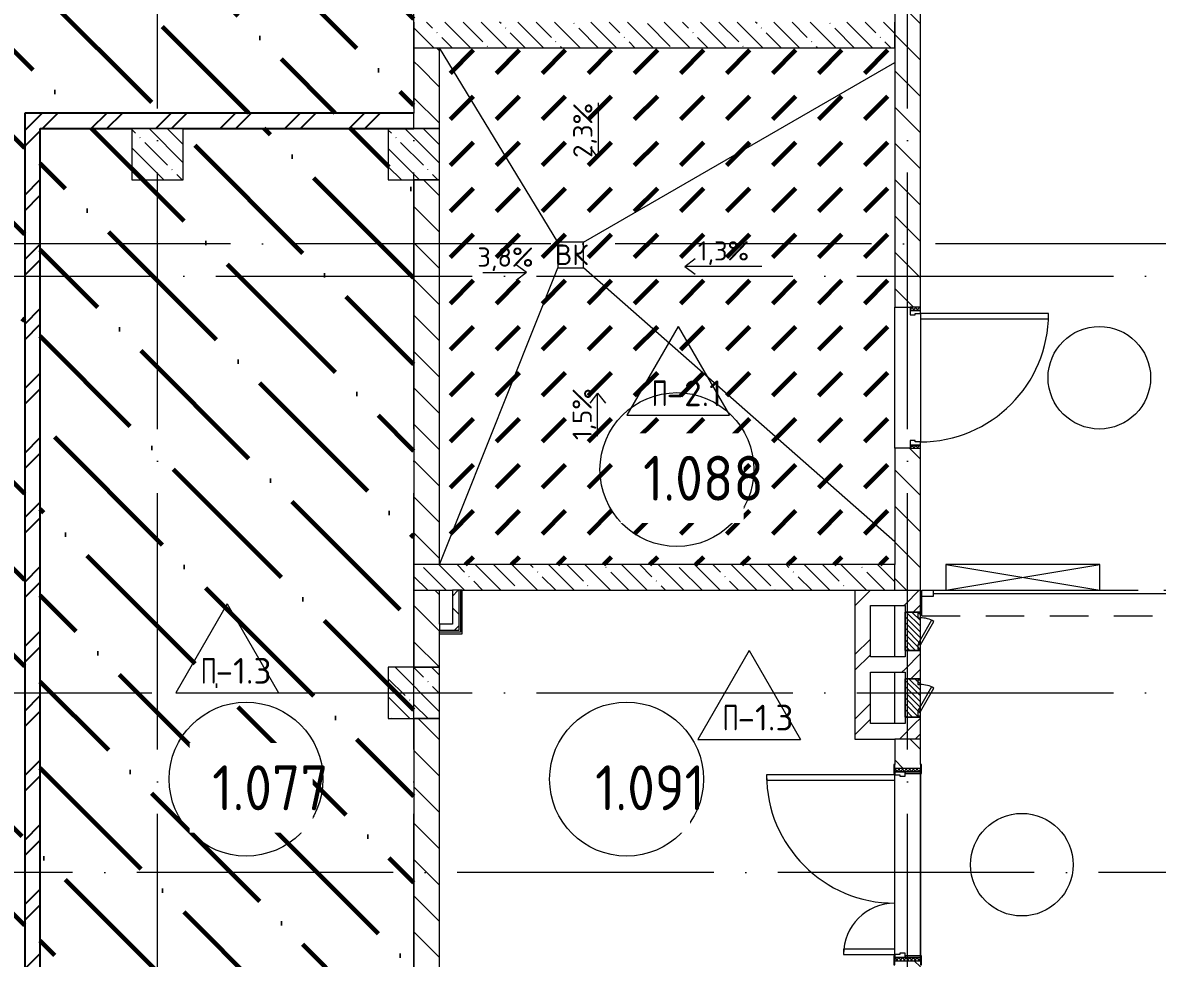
# Model space of a CAD drawing. Header units: millimetres. Extents: x -68946 to 288321, y -402657 to 324925.
# Drawn here: x 145736 to 154586, y 30455 to 37750 of the extents above; entities that cross this region are included whole.
import ezdxf

# ---------------------------------------------------------------- set-up
doc = ezdxf.new("R2010")
doc.units = ezdxf.units.MM
doc.linetypes.add('ADSK_Линия сетки', pattern=[2500, 2000, -250, 0, -250])
doc.linetypes.add('ADSK_Невидимые', pattern=[500, 300, -200])
for name, color, linetype, lineweight in [('3.4) ПТ-2.15    4 вып', 200, 'Continuous', 60), ('4.3.1) Обесп. пов.-ти ЧНП-8', 152, 'Continuous', 60), ('A-AREA-____-IDEN', 250, 'Continuous', 9), ('A-DETL-GENF-OTLN', 250, 'Continuous', 5), ('A-DOOR-____-HDLN', 31, 'ADSK_Невидимые', 5), ('A-DOOR-____-IDEN', 31, 'Continuous', 9), ('A-DOOR-____-MCUT', 250, 'Continuous', 5), ('A-DOOR-____-OTLN', 250, 'Continuous', 5), ('A-DOOR-FRAM-MCUT', 31, 'Continuous', 5), ('A-DOOR-FRAM-OTLN', 31, 'Continuous', 5), ('A-FLOR-____-IDEN', 11, 'Continuous', 9), ('A-FLOR-____-OTLN', 192, 'Continuous', 9), ('A-GENM-____-MCUT', 250, 'Continuous', 25), ('A-GLAZ-____-OTLN', 250, 'Continuous', 5), ('A-WALL-____-MCUT', 250, 'Continuous', 13), ('A-WALL-____-PATT', 250, 'Continuous', 13), ('A-WALL-FNSH-MCUT', 250, 'Continuous', 13), ('E-ELEC-EQPM-OTLN', 250, 'Continuous', 9), ('G-____-____-DIMS', 250, 'Continuous', 9), ('G-____-____-TEXT', 250, 'Continuous', 9), ('I-WALL-____-OTLN', 250, 'Continuous', 9), ('S-COLS-____-MCUT', 250, 'Continuous', 25), ('S-COLS-____-OTLN', 250, 'Continuous', 9), ('S-GRID-____-OTLN', 250, 'Continuous', 9)]:
    doc.layers.add(name, color=color, linetype=linetype, lineweight=lineweight)
doc.styles.add('ISOCPEUR_1', font='isocpeur.ttf', dxfattribs={"width": 0.9, "height": 250})
doc.styles.add('ISOCPEUR_2', font='isocpeur.ttf', dxfattribs={"height": 160})
doc.styles.add('ISOCPEUR_3', font='isocpeur.ttf', dxfattribs={"height": 250})
doc.styles.add('ISOCPEUR_4', font='isocpeur.ttf', dxfattribs={"height": 300})
pattern_1 = [(45, (12287.9, -0.0006), (-251.4472, 251.4472), []), (45, (12287.9, 381), (-251.4472, 251.4472), [])]
pattern_2 = [(135, (12287.91, -0.0006), (-141.42136, -141.42136), [])]
pattern_3 = [(135, (12287.91, -0.0006), (-142.5612, -142.5612), []), (135, (12430.48, -0.0006), (-142.5612, -142.5612), [252.016, -50.403, 3.353, -47.05])]

# ---------------------------------------------------------------- blocks, each defined once
blk = doc.blocks.new('Дверь_СКБ_2Ст_Внутренняя1 - Н_Д-6л_1500x2100h_Лифтовой холл _зона безопасности МГН_-42057417-АР1_Маркировочный план 1 этажа С2и3')
at = {"layer": 'A-DOOR-____-OTLN'}
h = blk.add_hatch(dxfattribs=at)
h.set_pattern_fill('FP_50', color=256, style=0, pattern_type=2)
h.set_pattern_definition([(135, (1551.41, 164.685), (-14.14214, -14.14214), []), (225, (1551.41, 164.685), (14.14214, -14.14214), [])])
h.paths.add_polyline_path([(737.5, 100), (737.5, -100), (762.5, -100), (762.5, 100)])
at = {"layer": 'A-DOOR-FRAM-OTLN'}
h = blk.add_hatch(dxfattribs=at)
h.set_pattern_fill('FP_51', color=256, style=0, pattern_type=2)
h.set_pattern_definition([(45, (-571.384, 164.685), (-14.1421, 14.1421), []), (135, (-571.384, 164.685), (-14.1421, -14.1421), [])])
h.paths.add_polyline_path([(-737.5, 100), (-737.5, -100), (-712.5, -100), (-712.5, 100)])
at = {"layer": 'A-DOOR-____-MCUT'}
for p, q in [((712.5, 1100), (672.5, 1100)), ((672.5, 1100), (672.5, 100)), ((712.5, 100), (712.5, 1100)), ((-687.5, 500), (-687.5, 100)), ((-647.5, 500), (-687.5, 500)), ((-647.5, 100), (-647.5, 500)), ((-687.5, 100), (-647.5, 100)), ((672.5, 100), (712.5, 100))]:
    blk.add_line(p, q, dxfattribs=at)
at = {"layer": 'A-DOOR-____-OTLN'}
for centre, radius, start, end in [((712.5, 100), 1000, 90, 180), ((-687.5, 100), 400, 0, 90)]:
    blk.add_arc(centre, radius, start, end, dxfattribs=at)
at = {"layer": 'A-DOOR-FRAM-MCUT'}
for p, q in [((-697.5, 108), (-767.5, 108)), ((-767.5, 108), (-767.5, 100)), ((-767.5, 100), (-697.5, 100)), ((-712.5, 100), (-737.5, 100)), ((-737.5, 100), (-737.5, -100)), ((-687.5, 100), (-712.5, 100)), ((-712.5, 100), (-712.5, 20)), ((-712.5, -100), (-712.5, 100)), ((-697.5, 100), (-712.5, 100)), ((-712.5, 100), (-712.5, 99)), ((-712.5, 99), (-697.5, 99)), ((-697.5, 100), (-697.5, 108)), ((-697.5, 99), (-697.5, 100)), ((-687.5, 60), (-687.5, 100)), ((712.5, 100), (712.5, 60)), ((737.5, 100), (712.5, 100)), ((792.5, 108), (722.5, 108)), ((722.5, 108), (722.5, 100)), ((737.5, 100), (722.5, 100)), ((722.5, 100), (722.5, 99)), ((722.5, 100), (792.5, 100)), ((722.5, 99), (737.5, 99)), ((737.5, 20), (737.5, 100)), ((762.5, 100), (737.5, 100)), ((737.5, 100), (737.5, -100)), ((737.5, 99), (737.5, 100)), ((762.5, -100), (762.5, 100)), ((792.5, 100), (792.5, 108)), ((-712.5, 20), (-677.5, 20)), ((-697.5, 20), (-712.5, 20)), ((-712.5, 20), (-712.5, -100)), ((-697.5, -100), (-697.5, 20)), ((-677.5, 60), (-687.5, 60)), ((-677.5, 20), (-677.5, 60)), ((712.5, 60), (702.5, 60)), ((702.5, 60), (702.5, 20)), ((702.5, 20), (737.5, 20)), ((737.5, 20), (722.5, 20)), ((722.5, 20), (722.5, -100)), ((737.5, -100), (737.5, 20)), ((-697.5, -100), (-767.5, -100)), ((-767.5, -100), (-767.5, -108)), ((-767.5, -108), (-697.5, -108)), ((-737.5, -100), (-712.5, -100)), ((-712.5, -100), (-697.5, -100)), ((-697.5, -108), (-697.5, -100)), ((722.5, -100), (737.5, -100)), ((792.5, -100), (722.5, -100)), ((722.5, -100), (722.5, -108)), ((722.5, -108), (792.5, -108)), ((737.5, -100), (762.5, -100)), ((792.5, -108), (792.5, -100))]:
    blk.add_line(p, q, dxfattribs=at)
blk = doc.blocks.new('Дверь_СКБ_1Ст - Д-4п_1100x2100h_С_У персонала_ ПУИ-36419935-АР1_Маркировочный план 1 этажа С2и3')
at = {"layer": 'A-DOOR-____-OTLN'}
h = blk.add_hatch(dxfattribs=at)
h.set_pattern_fill('FP_14', color=256, style=0, pattern_type=2)
h.set_pattern_definition([(135, (1751.41, 164.685), (-14.14214, -14.14214), []), (225, (1751.41, 164.685), (14.14214, -14.14214), [])])
h.paths.add_polyline_path([(562.5, 100), (537.5, 100), (537.5, 20), (562.5, 20)])
at = {"layer": 'A-DOOR-FRAM-OTLN'}
h = blk.add_hatch(dxfattribs=at)
h.set_pattern_fill('FP_15', color=256, style=0, pattern_type=2)
h.set_pattern_definition([(45, (-371.384, 164.685), (-14.1421, 14.1421), []), (135, (-371.384, 164.685), (-14.1421, -14.1421), [])])
h.paths.add_polyline_path([(-512.5, 100), (-537.5, 100), (-537.5, 20), (-512.5, 20), (-512.5, 97.5)])
at = {"layer": 'A-DOOR-____-MCUT'}
for p, q in [((-487.5, 1100), (-487.5, 100)), ((-447.5, 1100), (-487.5, 1100)), ((-447.5, 100), (-447.5, 1100)), ((-487.5, 100), (-447.5, 100))]:
    blk.add_line(p, q, dxfattribs=at)
at = {"layer": 'A-DOOR-____-OTLN'}
blk.add_arc((-487.5, 100), 1000, 360, 90, dxfattribs=at)
at = {"layer": 'A-DOOR-FRAM-MCUT'}
for p, q in [((-512.5, 100), (-537.5, 100)), ((-537.5, 100), (-537.5, 20)), ((-487.5, 100), (-512.5, 100)), ((-512.5, 100), (-512.5, 20)), ((-512.5, 20), (-512.5, 100)), ((-487.5, 60), (-487.5, 100)), ((512.5, 100), (512.5, 60)), ((537.5, 100), (512.5, 100)), ((537.5, 20), (537.5, 100)), ((562.5, 100), (537.5, 100)), ((537.5, 100), (537.5, 20)), ((562.5, 20), (562.5, 100)), ((-537.5, 20), (-512.5, 20)), ((-512.5, 20), (-477.5, 20)), ((-477.5, 60), (-487.5, 60)), ((-477.5, 20), (-477.5, 60)), ((512.5, 60), (502.5, 60)), ((502.5, 60), (502.5, 20)), ((502.5, 20), (537.5, 20)), ((537.5, 20), (562.5, 20))]:
    blk.add_line(p, q, dxfattribs=at)
blk = doc.blocks.new('DM_Штора_Противодымная_Doormaster_E-60 - ш_4400 х в_2500-40884781-АР1_Маркировочный план 1 этажа С2и3')
at = {"layer": 'A-DOOR-____-HDLN'}
for p, q in [((-2165, -100), (-1976.2, -100)), ((-2165, -300), (-2165, -100)), ((-776.2, -100), (425, -100)), ((1025, -100), (2415, -100)), ((2015, -200), (2015, -150)), ((2015, -150), (2415, -150)), ((2415, -100), (2415, -300)), ((2415, -150), (2415, -200)), ((2415, -200), (2015, -200)), ((-2165, -300), (2415, -300))]:
    blk.add_line(p, q, dxfattribs=at)
at = {"layer": 'A-DOOR-____-MCUT', "lineweight": 5}
for p, q in [((-2165, -100), (-2075, -100)), ((-2165, -150), (-2165, -100)), ((-2075, -150), (-2165, -150)), ((-2075, -100), (-2075, -150)), ((-2075, -125), (2325, -125)), ((2325, -100), (2415, -100)), ((2325, -150), (2325, -100)), ((2415, -150), (2325, -150)), ((2415, -100), (2415, -150))]:
    blk.add_line(p, q, dxfattribs=at)
at = {"layer": 'E-ELEC-EQPM-OTLN', "lineweight": 5}
for p, q in [((2615, -180), (2615, -100)), ((2615, -100), (2715, -100)), ((2715, -100), (2715, -180)), ((2715, -180), (2615, -180))]:
    blk.add_line(p, q, dxfattribs=at)
blk = doc.blocks.new('АР_Люк - ЛРС_ВК_300х2000_СС-40365405-АР1_Маркировочный план 1 этажа С2и3')
at = {"layer": 'A-DOOR-____-OTLN'}
h = blk.add_hatch(dxfattribs=at)
h.set_pattern_fill('FP_148', color=256, style=0, pattern_type=2)
h.set_pattern_definition([(45, (125, 0), (-22.6274, 22.6274), [])])
h.paths.add_polyline_path([(275, 57), (275, 60), (-25, 60), (-25, -60), (275, -60), (275, 42.7)])
at = {"layer": 'A-DETL-GENF-OTLN', "lineweight": 5}
for p, q in [((275, 60), (-25, 60)), ((-25, 60), (-25, -60)), ((275, -60), (275, 60)), ((-25, -60), (275, -60))]:
    blk.add_line(p, q, dxfattribs=at)
at = {"layer": 'A-DOOR-____-MCUT', "lineweight": 5}
for p, q in [((48.1, 165), (38.1, 147.7)), ((38.1, 147.7), (190, 60)), ((230, 60), (48.1, 165)), ((-15, 57), (-15, 40)), ((-15, 40), (20, 40)), ((20, 40), (20, 57)), ((195.2, 57), (220, 42.7)), ((220, 42.7), (228.3, 57)), ((230, 57), (230, 40)), ((230, 40), (265, 40)), ((265, 40), (265, 57))]:
    blk.add_line(p, q, dxfattribs=at)
blk.add_arc((230, 60), 210, 150, 180, dxfattribs=at)
at = {"layer": 'A-DOOR-____-OTLN'}
blk.add_line((230, 60), (48.1, 165), dxfattribs=at)
blk = doc.blocks.new('ASML_АР_Отделка Люка - ВО Отделка люков_Грунтовка 0_Шпатлевка 0_Окраска 0_0-40365353-АР1_Маркировочный план 1 этажа С2и3')
at = {"layer": 'A-GENM-____-MCUT', "lineweight": 5}
for p, q in [((150, 3), (-150, 3)), ((-150, 3), (-150, 0)), ((150, 0), (150, 3)), ((-150, 0), (150, 0))]:
    blk.add_line(p, q, dxfattribs=at)
blk = doc.blocks.new('_Wn_-As_OpeningMEP_wall__Rectangular - _Wn_-As_OpeningMEP_wall__Rectangular-40885080-АР1_Маркировочный план 1 этажа С2и3')
at = {"layer": 'A-DETL-GENF-OTLN', "lineweight": 5}
for p, q in [((600, -100), (-600, 100)), ((600, 100), (-600, -100)), ((-600, 100), (-600, -100)), ((600, 100), (-600, 100)), ((-600, 100), (-600, -100)), ((600, -100), (600, 100)), ((600, -100), (600, 100)), ((-600, -100), (600, -100))]:
    blk.add_line(p, q, dxfattribs=at)
blk = doc.blocks.new('AAR_СКБ_Марка_Помещения_мал - Номер-28977439-АР1_Маркировочный план 1 этажа С2и3')
at = {"layer": 'A-AREA-____-IDEN'}
blk.add_circle((-0.028, 0), 3, dxfattribs=at)
blk = doc.blocks.new('AAR_СКБ_Марка_Перекрытия - Марка пола-17325028-АР1_Маркировочный план 1 этажа С2и3')
at = {"layer": 'A-FLOR-____-IDEN'}
for p, q in [((0, 6.932), (-4.002, 0)), ((0, 6.932), (4.002, 0)), ((-4.002, 0), (4.002, 0))]:
    blk.add_line(p, q, dxfattribs=at)
blk = doc.blocks.new('ADSK_Марка_Дверь - Типоразмер_ADSK_Марка-30565456-АР1_Маркировочный план 1 этажа С2и3')
at = {"layer": 'A-DOOR-____-IDEN'}
blk.add_circle((0, 0), 4, dxfattribs=at)

msp = doc.modelspace()

# ---------------------------------------------------------------- hatches: boundary and pattern name
h = msp.add_hatch()
h.set_pattern_fill('FP_4', color=256, style=0, pattern_type=2)
h.set_pattern_definition(pattern_1)
h.paths.add_polyline_path([(145752.9138, 28325.001), (145872.9138, 28325.001), (145872.9138, 37045), (145752.9138, 37045), (145752.9138, 29309.8296)])
h = msp.add_hatch()
h.set_pattern_fill('FP_4', color=256, style=0, pattern_type=2)
h.set_pattern_definition(pattern_1)
h.paths.add_polyline_path([(148787.9138, 36925), (148787.8919, 37045), (145872.9138, 37045), (145872.9138, 36925), (148787.8919, 36925)])
at = {"layer": '3.4) ПТ-2.15    4 вып'}
h = msp.add_hatch(dxfattribs=at)
h.set_pattern_fill('ANSI36', color=256, scale=150, angle=90)
h.paths.add_polyline_path([(148787.9138, 44925), (142957.8919, 44925), (142957.8919, 37045), (142957.8919, 28325.0004), (145752.9138, 28325.0004), (145752.9138, 37045), (148787.9138, 37045)])
h = msp.add_hatch(dxfattribs=at)
h.set_pattern_fill('ANSI36', color=256, scale=150, angle=90)
h.paths.add_polyline_path([(145872.9138, 36925), (148787.8919, 36925), (148787.8919, 28325.0004), (145872.9138, 28325.0004)])
at = {"layer": '4.3.1) Обесп. пов.-ти ЧНП-8'}
h = msp.add_hatch(dxfattribs=at)
h.set_pattern_fill('DASH', color=256, scale=80, angle=45)
h.paths.add_polyline_path([(148987.9138, 37555.1509), (152537.9138, 37555.1509), (152537.9138, 33524.9678), (148987.9138, 33524.9678)])
at = {"layer": 'A-WALL-____-PATT', "lineweight": 15, "true_color": 0x000000}
h = msp.add_hatch(dxfattribs=at)
h.set_pattern_fill('FP_2', color=18, style=0, pattern_type=2)
h.set_pattern_definition(pattern_2)
h.paths.add_polyline_path([(152537.9138, 33324.9678), (152737.9138, 33324.9678), (152737.9138, 34431.9994), (152537.9138, 34431.9994), (152537.9138, 33384.9994)])
h.paths.add_polyline_path([(152657.9138, 35531.9994), (152737.9138, 35531.9994), (152737.9138, 38359.999), (152537.9138, 38359.999), (152537.9138, 35531.9994)])
h.paths.add_polyline_path([(152537.9138, 39459.999), (152737.9138, 39459.999), (152737.9138, 45324.9684), (152537.9138, 45324.9673), (152537.9138, 39489.999)])
h = msp.add_hatch(dxfattribs=at)
h.set_pattern_fill('FP_1', color=18, style=0, pattern_type=2)
h.set_pattern_definition(pattern_3)
h.paths.add_polyline_path([(152537.9138, 37555.1509), (152537.9138, 37755.1509), (148787.9138, 37755.1509), (148787.9138, 37555.1509), (151165.0164, 37555.1509)])
h = msp.add_hatch(dxfattribs=at)
h.set_pattern_fill('FP_2', color=18, style=0, pattern_type=2)
h.set_pattern_definition(pattern_2)
h.paths.add_polyline_path([(148987.9138, 37404.9996), (148987.9138, 37555.1509), (148787.9138, 37555.1509), (148787.9138, 37404.9996)])
h = msp.add_hatch(dxfattribs=at)
h.set_pattern_fill('FP_2', color=18, style=0, pattern_type=2)
h.set_pattern_definition(pattern_2)
h.paths.add_polyline_path([(148987.9138, 33524.9678), (148987.9138, 36525), (148787.9138, 36525), (148787.9138, 33524.9678)])
h.paths.add_polyline_path([(148787.9138, 36925), (148987.9138, 36925), (148987.9138, 37404.9996), (148787.9138, 37404.9996), (148787.9138, 37045)])
h = msp.add_hatch(dxfattribs=at)
h.set_pattern_fill('FP_1', color=18, style=0, pattern_type=2)
h.set_pattern_definition(pattern_3)
h.paths.add_polyline_path([(150881.5625, 33324.9678), (152537.9138, 33324.9678), (152537.9138, 33524.9678), (148787.9138, 33524.9678), (148787.9138, 33324.9678), (150842.1404, 33324.9678)])
h = msp.add_hatch(dxfattribs=at)
h.set_pattern_fill('FP_2', color=18, style=0, pattern_type=2)
h.set_pattern_definition(pattern_2)
h.paths.add_polyline_path([(148987.9138, 30274.9678), (148987.9138, 32325), (148787.9138, 32325), (148787.9138, 30274.9678)])
h.paths.add_polyline_path([(148831.1292, 32725), (148987.9138, 32725.0438), (148987.9138, 33324.9678), (148787.9138, 33324.9678), (148787.9138, 32725)])
h = msp.add_hatch(dxfattribs=at)
h.set_pattern_fill('FP_83', color=18, style=0, pattern_type=2)
h.set_pattern_definition([(45, (12287.91, -0.0006), (-141.42136, 141.42136), []), (135, (12287.91, -0.0006), (-141.42136, -141.42136), [])])
h.paths.add_polyline_path([(149087.9138, 33009.7286), (149137.9138, 33009.7286), (149137.9138, 33324.9678), (149087.9138, 33324.9678), (149087.9138, 33059.7286)])
h = msp.add_hatch(dxfattribs=at)
h.set_pattern_fill('FP_4', color=18, style=0, pattern_type=2)
h.set_pattern_definition(pattern_1)
h.paths.add_polyline_path([(152347.9138, 32284.9678), (152347.9138, 33324.9678), (152227.9138, 33324.9678), (152227.9138, 32284.9678), (152248.518, 32284.9678)])
h = msp.add_hatch(dxfattribs=at)
h.set_pattern_fill('FP_4', color=18, style=0, pattern_type=2)
h.set_pattern_definition(pattern_1)
h.paths.add_polyline_path([(152440.2215, 33204.9678), (152617.9138, 33204.9678), (152617.9138, 33324.9678), (152347.9138, 33324.9678), (152347.9138, 33204.9678)])
h = msp.add_hatch(dxfattribs=at)
h.set_pattern_fill('FP_4', color=18, style=0, pattern_type=2)
h.set_pattern_definition(pattern_1)
h.paths.add_polyline_path([(152737.9138, 32284.9678), (152737.9138, 32334.9678), (152617.9138, 32334.9678), (152617.9138, 32284.9678), (152734.9138, 32284.9678)])
h.paths.add_polyline_path([(152734.9138, 32634.9678), (152737.9138, 32634.9678), (152737.9138, 32854.9678), (152617.9138, 32854.9678), (152617.9138, 32634.9678)])
h.paths.add_polyline_path([(152617.9138, 33154.9678), (152737.9138, 33154.9678), (152737.9138, 33324.9678), (152617.9138, 33324.9678), (152617.9138, 33204.9678)])
h = msp.add_hatch(dxfattribs=at)
h.set_pattern_fill('FP_4', color=18, style=0, pattern_type=2)
h.set_pattern_definition(pattern_1)
h.paths.add_polyline_path([(152347.9138, 32684.9678), (152617.9138, 32684.9678), (152617.9138, 32804.9678), (152347.9138, 32804.9678)])
h = msp.add_hatch(dxfattribs=at)
h.set_pattern_fill('FP_4', color=18, style=0, pattern_type=2)
h.set_pattern_definition(pattern_1)
h.paths.add_polyline_path([(152227.9138, 32164.9678), (152737.9138, 32164.9678), (152737.9138, 32284.9678), (152227.9138, 32284.9678), (152227.9138, 32222.2596)])
h = msp.add_hatch(dxfattribs=at)
h.set_pattern_fill('FP_2', color=18, style=0, pattern_type=2)
h.set_pattern_definition(pattern_2)
h.paths.add_polyline_path([(152737.8919, 27405), (152737.9138, 27405), (152737.9138, 30434.9994), (152537.9138, 30434.9994), (152537.9138, 27405)])
h.paths.add_polyline_path([(152737.9138, 31934.9994), (152737.9138, 32164.9678), (152537.9138, 32164.9678), (152537.9138, 31934.9994)])
at = {"layer": 'S-COLS-____-OTLN', "lineweight": 5, "true_color": 0x000000}
h = msp.add_hatch(dxfattribs=at)
h.set_pattern_fill('FP_1', color=18, style=0, pattern_type=2)
h.set_pattern_definition(pattern_3)
h.paths.add_polyline_path([(146587.8919, 36525), (146987.8919, 36525), (146987.8919, 36925), (146587.8919, 36925), (146587.8919, 36898.3337)])
h = msp.add_hatch(dxfattribs=at)
h.set_pattern_fill('FP_1', color=18, style=0, pattern_type=2)
h.set_pattern_definition(pattern_3)
h.paths.add_polyline_path([(148787.8919, 36525), (148987.8919, 36525), (148987.8919, 36925), (148587.8919, 36925), (148587.8919, 36525)])
h = msp.add_hatch(dxfattribs=at)
h.set_pattern_fill('FP_1', color=18, style=0, pattern_type=2)
h.set_pattern_definition(pattern_3)
h.paths.add_polyline_path([(148587.8919, 32325), (148987.8919, 32325.0385), (148987.8919, 32725), (148587.8919, 32725)])

# ---------------------------------------------------------------- linework, layer by layer
for p, q in [((145752.9138, 37045), (145752.9138, 28325.001)), ((148787.9138, 37045), (145752.9138, 37045)), ((145872.9138, 28325.001), (145872.9138, 36925)), ((145872.9138, 36925), (146587.8919, 36925)), ((146987.8919, 36925), (148787.9138, 36925))]:
    msp.add_line(p, q)
at = {"layer": 'A-FLOR-____-OTLN', "color": 18, "true_color": 0x000000}
for p, q in [((149910.4493, 36039.3413), (148987.9138, 37555.1509)), ((150110.4493, 36039.3413), (152537.9138, 37439.769)), ((148987.9138, 33524.9678), (149910.4493, 35839.3413)), ((152537.9138, 33701.1357), (150110.4493, 35839.3413))]:
    msp.add_line(p, q, dxfattribs=at)
at = {"layer": 'A-FLOR-____-OTLN', "color": 18, "lineweight": 5, "true_color": 0x000000}
for p, q in [((149910.4493, 36039.3413), (149910.4493, 35839.3413)), ((150110.4493, 36039.3413), (149910.4493, 36039.3413)), ((150110.4493, 35839.3413), (150110.4493, 36039.3413)), ((149910.4493, 35839.3413), (150110.4493, 35839.3413)), ((152737.9138, 35441.9994), (152737.9138, 34481.9994)), ((152537.9138, 32804.9678), (152537.9138, 33204.9678)), ((152537.9138, 32284.9678), (152537.9138, 32684.9678)), ((152737.9138, 30474.9994), (152737.9138, 31894.9994))]:
    msp.add_line(p, q, dxfattribs=at)
at = {"layer": 'A-WALL-____-MCUT', "color": 18, "lineweight": 15, "true_color": 0x000000}
for p, q in [((152537.9138, 38329.999), (152537.9138, 35531.9994)), ((152737.9138, 35531.9994), (152737.9138, 38329.999)), ((148787.9138, 37755.1509), (148787.9138, 37555.1509)), ((152537.9138, 37555.1509), (152537.9138, 37755.1509)), ((148787.9138, 37555.1509), (148787.9138, 37045)), ((148787.9138, 37555.1509), (152537.9138, 37555.1509)), ((148987.9138, 36925), (148987.9138, 37555.1509)), ((148787.9138, 36925), (148787.9138, 37045)), ((146587.8919, 36925), (146987.8919, 36925)), ((148787.9138, 36925), (148987.9138, 36925)), ((148787.9138, 36525), (148787.9138, 33524.9678)), ((148987.9138, 36525), (148787.9138, 36525)), ((148987.9138, 33524.9678), (148987.9138, 36525)), ((152537.9138, 35531.9994), (152657.9138, 35531.9994)), ((152657.9138, 34431.9994), (152537.9138, 34431.9994)), ((152537.9138, 34431.9994), (152537.9138, 33524.9678)), ((152737.9138, 33154.9678), (152737.9138, 34431.9994)), ((152537.9138, 33524.9678), (148787.9138, 33524.9678)), ((148787.9138, 33524.9678), (148787.9138, 33324.9678)), ((152537.9138, 33324.9678), (152537.9138, 33524.9678)), ((148787.9138, 33324.9678), (148787.9138, 32725)), ((148787.9138, 33324.9678), (149087.9138, 33324.9678)), ((148987.9138, 33059.7286), (148987.9138, 33324.9678)), ((149087.9138, 33324.9678), (149087.9138, 33059.7286)), ((149137.9138, 33324.9678), (149087.9138, 33324.9678)), ((149162.9138, 33324.9678), (149137.9138, 33324.9678)), ((149137.9138, 33324.9678), (149137.9138, 33009.7286)), ((149150.4138, 33324.9678), (149150.4138, 32997.2286)), ((149162.9138, 33324.9678), (152227.9138, 33324.9678)), ((152227.9138, 33324.9678), (152737.9138, 33324.9678)), ((152227.9138, 33324.9678), (152227.9138, 32164.9678)), ((152347.9138, 33204.9678), (152617.9138, 33204.9678)), ((152347.9138, 32804.9678), (152347.9138, 33204.9678)), ((152617.9138, 33204.9678), (152617.9138, 33154.9678)), ((152617.9138, 33154.9678), (152734.9138, 33154.9678)), ((149087.9138, 33059.7286), (148987.9138, 33059.7286)), ((148987.9138, 33059.7286), (148987.9138, 33009.7286)), ((148987.9138, 32725), (148987.9138, 33009.7286)), ((149137.9138, 33009.7286), (148987.9138, 33009.7286)), ((149150.4138, 32997.2286), (148987.9138, 32997.2286)), ((152617.9138, 32854.9678), (152617.9138, 32804.9678)), ((152734.9138, 32854.9678), (152617.9138, 32854.9678)), ((152737.9138, 32634.9678), (152737.9138, 32854.9678)), ((152617.9138, 32804.9678), (152347.9138, 32804.9678)), ((148787.9138, 32725), (148987.9138, 32725)), ((152347.9138, 32684.9678), (152617.9138, 32684.9678)), ((152347.9138, 32284.9678), (152347.9138, 32684.9678)), ((152617.9138, 32684.9678), (152617.9138, 32634.9678)), ((152617.9138, 32634.9678), (152734.9138, 32634.9678)), ((148787.9138, 32325), (148787.9138, 30274.9678)), ((148987.9138, 32325), (148787.9138, 32325)), ((148987.9138, 30274.9678), (148987.9138, 32325)), ((152617.9138, 32334.9678), (152617.9138, 32284.9678)), ((152734.9138, 32334.9678), (152617.9138, 32334.9678)), ((152737.9138, 31964.9994), (152737.9138, 32334.9678)), ((152617.9138, 32284.9678), (152347.9138, 32284.9678)), ((152227.9138, 32164.9678), (152537.9138, 32164.9678)), ((152537.9138, 32164.9678), (152537.9138, 31964.9994)), ((152737.9138, 32164.9678), (152537.9138, 32164.9678))]:
    msp.add_line(p, q, dxfattribs=at)
at = {"layer": 'A-WALL-FNSH-MCUT', "lineweight": 15}
for p, q in [((149162.9138, 32984.7286), (149162.9138, 33324.9678)), ((148987.9138, 32984.7286), (149162.9138, 32984.7286))]:
    msp.add_line(p, q, dxfattribs=at)
at = {"layer": 'G-____-____-DIMS', "color": 18, "true_color": 0x000000}
for p, q in [((150225.6705, 37124.7881), (150225.6705, 36696.7244)), ((150225.6705, 36696.7244), (150164.2844, 36776.7244)), ((150225.6705, 36696.7244), (150287.0567, 36776.7244)), ((149666.2691, 35801.6821), (149586.2691, 35863.0682)), ((150901.8166, 35850.3257), (150981.8166, 35911.7118)), ((150901.8166, 35850.3257), (150981.8166, 35788.9395)), ((151500.133, 35850.3257), (150901.8166, 35850.3257)), ((149325.7638, 35801.6821), (149666.2691, 35801.6821)), ((149666.2691, 35801.6821), (149586.2691, 35740.2959)), ((150220.8062, 34862.8605), (150159.42, 34782.8605)), ((150220.8062, 34862.8605), (150282.1923, 34782.8605)), ((150220.8062, 34527.2196), (150220.8062, 34862.8605))]:
    msp.add_line(p, q, dxfattribs=at)
at = {"layer": 'I-WALL-____-OTLN', "color": 18, "lineweight": 15, "true_color": 0x000000}
for p, q in [((152537.9138, 34431.9994), (152537.9138, 35531.9994)), ((152617.9138, 32854.9678), (152617.9138, 33154.9678)), ((152617.9138, 32334.9678), (152617.9138, 32634.9678)), ((152737.9138, 31894.9994), (152737.9138, 30474.9994)), ((152537.9138, 30524.9994), (152537.9138, 31844.9994))]:
    msp.add_line(p, q, dxfattribs=at)
at = {"layer": 'S-COLS-____-MCUT', "color": 18, "lineweight": 5, "true_color": 0x000000}
for p, q in [((146587.8919, 36925), (146587.8919, 36525)), ((146987.8919, 36525), (146987.8919, 36925)), ((148787.9138, 36925), (148587.8919, 36925)), ((148587.8919, 36925), (148587.8919, 36525)), ((148987.8919, 36525), (148987.8919, 36925)), ((146587.8919, 36525), (146987.8919, 36525)), ((148587.8919, 36525), (148787.9138, 36525)), ((148787.9138, 32725), (148587.8919, 32725)), ((148587.8919, 32725), (148587.8919, 32325)), ((148987.8919, 32325), (148987.8919, 32725)), ((148587.8919, 32325), (148787.9138, 32325))]:
    msp.add_line(p, q, dxfattribs=at)
at = {"layer": 'S-COLS-____-OTLN', "color": 18, "lineweight": 5, "true_color": 0x000000}
for p, q in [((146987.8919, 36925), (146587.8919, 36925)), ((148987.8919, 36925), (148787.9138, 36925)), ((148787.9138, 36525), (148987.8919, 36525)), ((148987.8919, 32725), (148787.9138, 32725)), ((148787.9138, 32325), (148987.8919, 32325))]:
    msp.add_line(p, q, dxfattribs=at)
at = {"layer": 'S-GRID-____-OTLN', "color": 18, "linetype": 'ADSK_Линия сетки', "true_color": 0x000000}
for p, q in [((146787.9138, -2919.5356), (146787.9138, 61063.6538)), ((148787.9138, -2919.5356), (148787.9138, 61063.6538)), ((152637.9138, -2919.5356), (152637.9138, 61063.6538)), ((167356.8279, 36025), (111607.9138, 36025)), ((77240.3519, 35775), (168626.8279, 35775)), ((77240.3519, 32525), (168626.8279, 32525)), ((168626.8279, 31125), (111607.9138, 31125))]:
    msp.add_line(p, q, dxfattribs=at)

# ---------------------------------------------------------------- block references
at = {"layer": 'A-AREA-____-IDEN', "color": 18, "true_color": 0x000000, "xscale": 200, "yscale": 200, "zscale": 99.99999999999993}
for p in [(150844.4244, 34265.7017), (147484.0614, 31851.9357), (150451.6075, 31851.9357)]:
    msp.add_blockref('AAR_СКБ_Марка_Помещения_мал - Номер-28977439-АР1_Маркировочный план 1 этажа С2и3', p, dxfattribs=at)
at = {"layer": 'A-DOOR-____-IDEN', "color": 18, "true_color": 0x000000, "xscale": 99.99999999999993, "yscale": 99.99999999999993, "zscale": 99.99999999999993}
for p in [(154133.7226, 34981.9994), (153529.1076, 31184.9994)]:
    msp.add_blockref('ADSK_Марка_Дверь - Типоразмер_ADSK_Марка-30565456-АР1_Маркировочный план 1 этажа С2и3', p, dxfattribs=at)
at = {"layer": 'A-DOOR-____-OTLN', "color": 18, "true_color": 0x000000}
for name, p, rotation in [('Дверь_СКБ_1Ст - Д-4п_1100x2100h_С_У персонала_ ПУИ-36419935-АР1_Маркировочный план 1 этажа С2и3', (152637.9138, 34994.4994), 269.9999999999999), ('АР_Люк - ЛРС_ВК_300х2000_СС-40365405-АР1_Маркировочный план 1 этажа С2и3', (152677.9138, 33129.9678), 270), ('АР_Люк - ЛРС_ВК_300х2000_СС-40365405-АР1_Маркировочный план 1 этажа С2и3', (152677.9138, 32609.9678), 270), ('Дверь_СКБ_2Ст_Внутренняя1 - Н_Д-6л_1500x2100h_Лифтовой холл _зона безопасности МГН_-42057417-АР1_Маркировочный план 1 этажа С2и3', (152637.9138, 31172.4994), 89.9999999999999)]:
    msp.add_blockref(name, p, dxfattribs=dict(at, rotation=rotation))
msp.add_blockref('DM_Штора_Противодымная_Doormaster_E-60 - ш_4400 х в_2500-40884781-АР1_Маркировочный план 1 этажа С2и3', (154912.9138, 33424.9678), dxfattribs=at)
at = {"layer": 'A-FLOR-____-IDEN', "color": 18, "true_color": 0x000000, "xscale": 99.99999999999993, "yscale": 99.99999999999993, "zscale": 99.99999999999993}
for p in [(150848.3138, 34688.8305), (147330.4029, 32525.0002), (151401.4323, 32160.5801)]:
    msp.add_blockref('AAR_СКБ_Марка_Перекрытия - Марка пола-17325028-АР1_Маркировочный план 1 этажа С2и3', p, dxfattribs=at)
at = {"layer": 'A-GENM-____-MCUT', "color": 18, "lineweight": 5, "true_color": 0x000000, "rotation": 270}
for p in [(152734.9138, 33004.9678), (152734.9138, 32484.9678)]:
    msp.add_blockref('ASML_АР_Отделка Люка - ВО Отделка люков_Грунтовка 0_Шпатлевка 0_Окраска 0_0-40365353-АР1_Маркировочный план 1 этажа С2и3', p, dxfattribs=at)
at = {"layer": 'A-GLAZ-____-OTLN', "color": 18, "true_color": 0x000000, "rotation": 180}
msp.add_blockref('_Wn_-As_OpeningMEP_wall__Rectangular - _Wn_-As_OpeningMEP_wall__Rectangular-40885080-АР1_Маркировочный план 1 этажа С2и3', (153536.7321, 33424.9678), dxfattribs=at)

# ---------------------------------------------------------------- texts
at = {"layer": 'A-FLOR-____-IDEN', "color": 18, "true_color": 0x000000, "char_height": 200, "attachment_point": 1, "style": 'ISOCPEUR_2'}
for s, insert, width in [('\\fISOCPEUR|b0|i0|c204|p34|;\\W.7;П', (150643.0789, 34960.2163), 140.295312), ('-2.1', (150758.8341, 34960.2163), 381.60325), ('\\fISOCPEUR|b0|i0|c204|p34|;\\W.7;П', (147125.168, 32796.386), 140.295312), ('-1.3', (147240.9232, 32796.386), 381.60325), ('\\fISOCPEUR|b0|i0|c204|p34|;\\W.7;П', (151196.1974, 32431.9659), 140.295312), ('-1.3', (151311.9526, 32431.9659), 381.60325)]:
    msp.add_mtext(s, dxfattribs=dict(at, insert=insert, width=width))
at = {"layer": 'G-____-____-DIMS', "color": 18, "true_color": 0x000000, "char_height": 150, "attachment_point": 1, "rotation": 90, "line_spacing_factor": 1.149209, "style": 'ISOCPEUR_3'}
for s, insert, width in [('2,3%', (150029.7022, 36697.1183), 512.730909), ('1,5%', (150024.8378, 34496.3419), 476.8756)]:
    msp.add_mtext(s, dxfattribs=dict(at, insert=insert, width=width))
at = {"layer": 'G-____-____-DIMS', "color": 18, "true_color": 0x000000, "char_height": 150, "attachment_point": 1, "line_spacing_factor": 1.149209, "style": 'ISOCPEUR_3'}
for s, insert, width in [('1,3%', (151002.2766, 36046.294), 476.8756), ('3,8%', (149282.3786, 35997.6504), 512.730909)]:
    msp.add_mtext(s, dxfattribs=dict(at, insert=insert, width=width))
at = {"layer": 'G-____-____-TEXT', "color": 18, "true_color": 0x000000, "insert": (149887.5053, 36020.7853), "char_height": 160, "width": 304.64125, "attachment_point": 1, "style": 'ISOCPEUR_4'}
msp.add_mtext('ВК', dxfattribs=at)

# ---------------------------------------------------------------- next in the draw order: texts
at = {"layer": 'A-AREA-____-IDEN', "color": 18, "true_color": 0x000000, "char_height": 350, "attachment_point": 1, "style": 'ISOCPEUR_1', "bg_fill": 3, "box_fill_scale": 1.5, "bg_fill_color": 256, "bg_fill_transparency": 0}
for s, insert, width in [('1.088', (150574.924, 34373.1872), 609.2825), ('1.077', (147214.561, 31959.4212), 609.2825), ('1.091', (150200.5071, 31959.4212), 564.388)]:
    msp.add_mtext(s, dxfattribs=dict(at, insert=insert, width=width))

doc.saveas('drawing.dxf')
